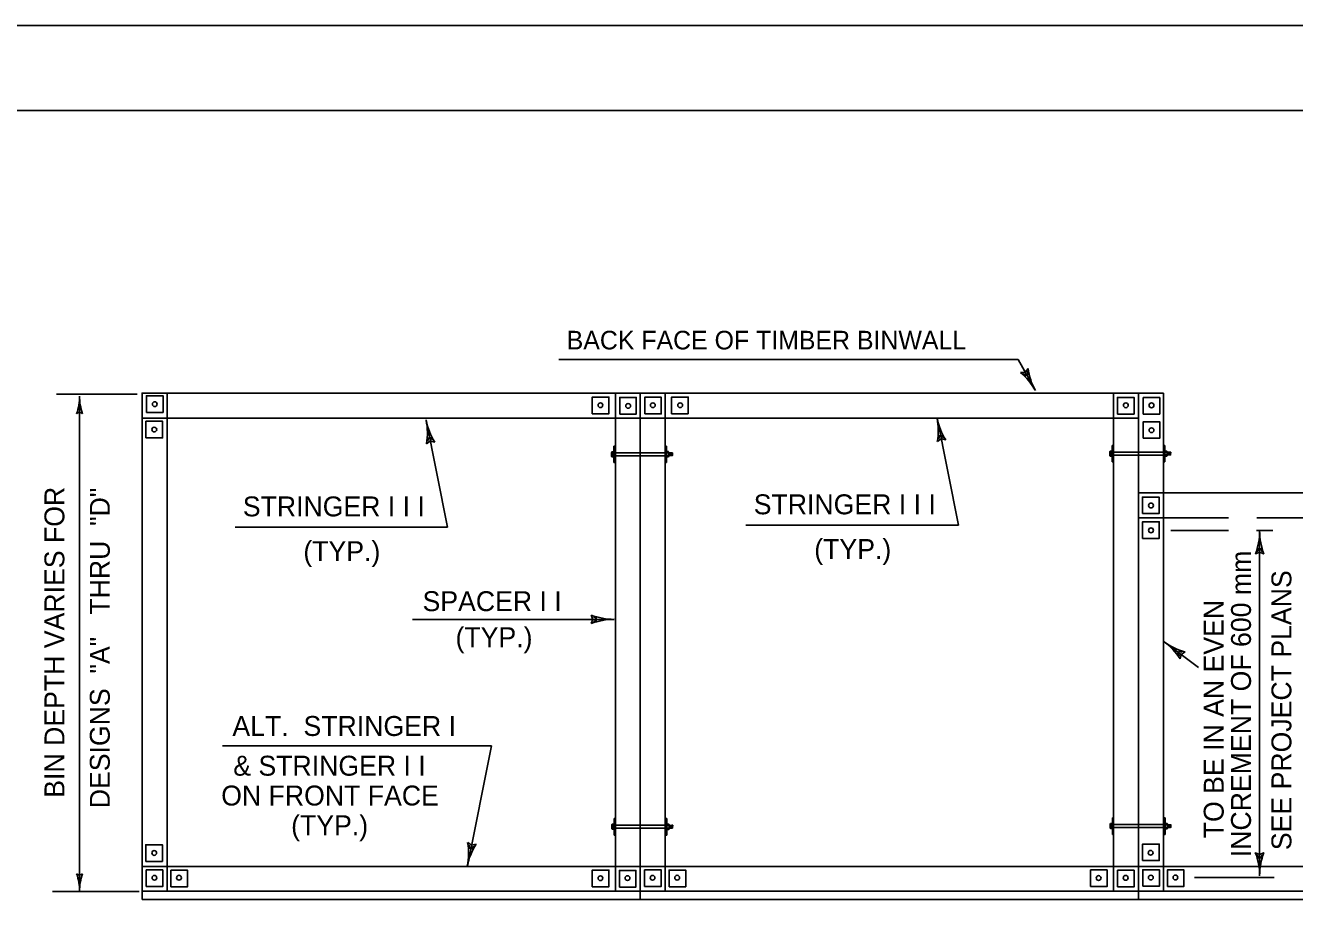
# Model space of a CAD drawing. Extents: x 974 to 1533, y 954 to 3585.
# Drawn here: x 1003.3 to 1059.3, y 1106.2 to 1144.8 of the extents above; entities that cross this region are included whole.
import ezdxf

# ---------------------------------------------------------------- set-up
doc = ezdxf.new("R2010")
doc.units = 0
for name, color, linetype in [('Level 1', 7, 'Continuous'), ('Level 31', 7, 'Continuous'), ('Level 33', 7, 'Continuous'), ('Level 60', 7, 'Continuous'), ('Level 63', 7, 'Continuous')]:
    doc.layers.add(name, color=color, linetype=linetype)

msp = doc.modelspace()

# ---------------------------------------------------------------- linework, layer by layer
at = {"layer": 'Level 1'}
for p, q in [((1047.087, 1130.031), (1026.856, 1130.031)), ((1047.521, 1129.637), (1047.393, 1129.477)), ((1047.191, 1129.454), (1047.394, 1129.477)), ((1047.307, 1129.411), (1047.443, 1129.306)), ((1047.495, 1129.516), (1047.513, 1129.345)), ((1008.274, 1128.51), (1004.722, 1128.51)), ((1005.737, 1106.597), (1005.737, 1128.417)), ((1005.608, 1127.649), (1005.737, 1127.704)), ((1005.737, 1127.704), (1005.867, 1127.646)), ((1021.017, 1126.322), (1021.187, 1126.435)), ((1021.077, 1126.429), (1021.113, 1126.598)), ((1021.386, 1126.395), (1021.186, 1126.435)), ((1021.289, 1126.472), (1021.192, 1126.614)), ((1043.526, 1126.414), (1043.695, 1126.528)), ((1043.586, 1126.522), (1043.621, 1126.69)), ((1043.894, 1126.488), (1043.695, 1126.528)), ((1043.797, 1126.564), (1043.7, 1126.707)), ((1031.583, 1125.855), (1031.583, 1125.855)), ((1031.596, 1125.739), (1031.596, 1125.739)), ((1031.685, 1125.971), (1031.604, 1125.971)), ((1031.604, 1125.797), (1031.685, 1125.797)), ((1031.606, 1125.739), (1031.685, 1125.739)), ((1031.686, 1125.912), (1031.607, 1125.912)), ((1031.696, 1125.94), (1031.696, 1125.767)), ((1031.721, 1125.79), (1031.713, 1125.922)), ((1031.748, 1125.789), (1031.741, 1125.923)), ((1031.774, 1125.789), (1031.767, 1125.922)), ((1031.801, 1125.789), (1031.793, 1125.922)), ((1031.829, 1125.789), (1031.822, 1125.923)), ((1031.851, 1125.8), (1031.853, 1125.92)), ((1053.536, 1125.881), (1053.536, 1125.881)), ((1053.549, 1125.766), (1053.549, 1125.766)), ((1053.638, 1125.997), (1053.557, 1125.997)), ((1053.557, 1125.823), (1053.638, 1125.823)), ((1053.559, 1125.766), (1053.639, 1125.766)), ((1053.639, 1125.938), (1053.56, 1125.938)), ((1053.649, 1125.967), (1053.649, 1125.794)), ((1053.673, 1125.817), (1053.666, 1125.949)), ((1053.701, 1125.816), (1053.693, 1125.95)), ((1053.727, 1125.816), (1053.72, 1125.949)), ((1053.754, 1125.816), (1053.746, 1125.949)), ((1053.782, 1125.817), (1053.775, 1125.95)), ((1053.804, 1125.827), (1053.806, 1125.947)), ((1052.385, 1124.158), (1074.332, 1124.158)), ((1052.385, 1123.061), (1052.385, 1124.158)), ((1056.359, 1123.061), (1052.385, 1123.061)), ((1074.332, 1123.061), (1057.603, 1123.061)), ((1021.948, 1122.643), (1012.586, 1122.643)), ((1044.457, 1122.736), (1035.094, 1122.736)), ((1056.359, 1122.503), (1053.815, 1122.503)), ((1058.31, 1122.503), (1057.583, 1122.503)), ((1057.617, 1121.557), (1057.685, 1121.716)), ((1057.833, 1121.557), (1057.766, 1121.716)), ((1057.537, 1121.464), (1057.725, 1121.542)), ((1057.913, 1121.464), (1057.725, 1121.542)), ((1029.289, 1118.583), (1020.401, 1118.583)), ((1028.277, 1118.771), (1028.355, 1118.583)), ((1028.277, 1118.396), (1028.355, 1118.583)), ((1028.371, 1118.691), (1028.53, 1118.623)), ((1028.371, 1118.475), (1028.53, 1118.542)), ((1054.191, 1116.963), (1054.104, 1117.112)), ((1054.319, 1117.135), (1054.152, 1117.176)), ((1054.218, 1116.842), (1054.267, 1117.04)), ((1054.442, 1117.144), (1054.267, 1117.039)), ((1023.877, 1113.004), (1012.032, 1113.004)), ((1031.597, 1109.445), (1031.597, 1109.445)), ((1031.699, 1109.561), (1031.618, 1109.561)), ((1031.7, 1109.502), (1031.621, 1109.502)), ((1031.71, 1109.531), (1031.71, 1109.358)), ((1031.734, 1109.381), (1031.727, 1109.513)), ((1031.762, 1109.38), (1031.754, 1109.514)), ((1031.787, 1109.38), (1031.781, 1109.513)), ((1031.814, 1109.38), (1031.807, 1109.513)), ((1031.843, 1109.381), (1031.836, 1109.514)), ((1031.865, 1109.391), (1031.866, 1109.511)), ((1053.549, 1109.472), (1053.549, 1109.472)), ((1053.652, 1109.588), (1053.571, 1109.588)), ((1053.571, 1109.415), (1053.652, 1109.415)), ((1053.653, 1109.529), (1053.574, 1109.529)), ((1053.663, 1109.558), (1053.663, 1109.385)), ((1053.687, 1109.408), (1053.68, 1109.54)), ((1053.715, 1109.407), (1053.707, 1109.541)), ((1053.74, 1109.407), (1053.733, 1109.54)), ((1053.767, 1109.407), (1053.76, 1109.54)), ((1053.796, 1109.407), (1053.788, 1109.541)), ((1053.818, 1109.418), (1053.819, 1109.538)), ((1031.609, 1109.33), (1031.609, 1109.33)), ((1031.618, 1109.388), (1031.699, 1109.388)), ((1031.62, 1109.33), (1031.7, 1109.33)), ((1053.562, 1109.357), (1053.562, 1109.357)), ((1053.573, 1109.357), (1053.652, 1109.357)), ((1022.834, 1108.745), (1023.003, 1108.631)), ((1022.894, 1108.637), (1022.929, 1108.468)), ((1023.202, 1108.671), (1023.002, 1108.631)), ((1023.105, 1108.595), (1023.008, 1108.452)), ((1057.536, 1108.303), (1057.725, 1108.224)), ((1057.912, 1108.303), (1057.724, 1108.224)), ((1057.616, 1108.209), (1057.684, 1108.051)), ((1057.832, 1108.209), (1057.765, 1108.051)), ((1005.737, 1107.311), (1005.607, 1107.369)), ((1005.866, 1107.365), (1005.737, 1107.311)), ((1058.369, 1107.208), (1054.861, 1107.208)), ((1008.367, 1106.597), (1004.538, 1106.597)), ((1008.491, 1106.235), (1008.491, 1106.601)), ((1008.491, 1106.235), (1008.491, 1106.601)), ((1030.438, 1106.235), (1030.438, 1106.601)), ((1030.438, 1106.235), (1030.438, 1106.601)), ((1030.438, 1106.235), (1030.438, 1106.601)), ((1030.438, 1106.235), (1030.438, 1106.601)), ((1052.385, 1106.235), (1052.385, 1106.601)), ((1052.385, 1106.235), (1052.385, 1106.601)), ((1008.491, 1106.235), (1030.438, 1106.235)), ((1030.438, 1106.235), (1096.279, 1106.235)), ((1030.438, 1106.235), (1052.385, 1106.235))]:
    msp.add_line(p, q, dxfattribs=at)
for points in [[(1008.491, 1106.601), (1008.491, 1128.548), (1009.589, 1128.548), (1009.589, 1106.601)], [(1008.491, 1128.548), (1030.438, 1128.548), (1030.438, 1127.451), (1008.491, 1127.451)], [(1030.438, 1128.548), (1030.438, 1106.601), (1029.341, 1106.601), (1029.341, 1128.548)], [(1052.385, 1128.548), (1030.438, 1128.548), (1030.438, 1127.451), (1052.385, 1127.451)], [(1052.385, 1128.548), (1052.385, 1106.601), (1051.288, 1106.601), (1051.288, 1128.548)], [(1053.483, 1128.548), (1053.483, 1106.601), (1052.385, 1106.601), (1052.385, 1128.548)], [(1008.491, 1107.698), (1030.438, 1107.698), (1030.438, 1106.601), (1008.491, 1106.601)], [(1030.438, 1107.698), (1052.385, 1107.698), (1052.385, 1106.601), (1030.438, 1106.601)], [(1052.385, 1107.698), (1074.332, 1107.698), (1074.332, 1106.601), (1052.385, 1106.601)]]:
    msp.add_lwpolyline(points, close=True, dxfattribs=at)
for points in [[(1031.853, 1125.92), (1031.844, 1125.924), (1031.834, 1125.914), (1031.822, 1125.923), (1031.807, 1125.914), (1031.793, 1125.922), (1031.78, 1125.912), (1031.767, 1125.922), (1031.754, 1125.911), (1031.741, 1125.923), (1031.727, 1125.91), (1031.713, 1125.922), (1031.701, 1125.909), (1031.696, 1125.921)], [(1031.851, 1125.8), (1031.851, 1125.798), (1031.849, 1125.798), (1031.84, 1125.802), (1031.829, 1125.789), (1031.814, 1125.802), (1031.801, 1125.789), (1031.786, 1125.802), (1031.774, 1125.789), (1031.76, 1125.802), (1031.748, 1125.789), (1031.734, 1125.802), (1031.721, 1125.79), (1031.707, 1125.801), (1031.696, 1125.789)], [(1031.707, 1125.801), (1031.701, 1125.909)], [(1031.734, 1125.802), (1031.727, 1125.91)], [(1031.76, 1125.802), (1031.754, 1125.911)], [(1031.786, 1125.802), (1031.78, 1125.912)], [(1031.814, 1125.802), (1031.807, 1125.914)], [(1031.84, 1125.802), (1031.834, 1125.914)], [(1031.851, 1125.814), (1031.844, 1125.924)], [(1053.806, 1125.947), (1053.797, 1125.951), (1053.787, 1125.94), (1053.775, 1125.95), (1053.76, 1125.94), (1053.746, 1125.949), (1053.733, 1125.938), (1053.72, 1125.949), (1053.707, 1125.937), (1053.693, 1125.95), (1053.68, 1125.937), (1053.666, 1125.949), (1053.654, 1125.936), (1053.649, 1125.948)], [(1053.804, 1125.827), (1053.804, 1125.824), (1053.802, 1125.824), (1053.793, 1125.829), (1053.782, 1125.817), (1053.767, 1125.829), (1053.754, 1125.816), (1053.739, 1125.829), (1053.727, 1125.816), (1053.713, 1125.829), (1053.701, 1125.816), (1053.687, 1125.829), (1053.673, 1125.817), (1053.66, 1125.828), (1053.649, 1125.816)], [(1053.66, 1125.828), (1053.654, 1125.936)], [(1053.687, 1125.829), (1053.68, 1125.937)], [(1053.713, 1125.829), (1053.707, 1125.937)], [(1053.739, 1125.829), (1053.733, 1125.938)], [(1053.767, 1125.829), (1053.76, 1125.94)], [(1053.793, 1125.829), (1053.787, 1125.94)], [(1053.804, 1125.84), (1053.797, 1125.951)], [(1031.866, 1109.511), (1031.857, 1109.515), (1031.847, 1109.504), (1031.836, 1109.514), (1031.821, 1109.504), (1031.807, 1109.513), (1031.794, 1109.502), (1031.781, 1109.513), (1031.767, 1109.502), (1031.754, 1109.514), (1031.741, 1109.501), (1031.727, 1109.513), (1031.715, 1109.5), (1031.71, 1109.512)], [(1031.865, 1109.391), (1031.865, 1109.388), (1031.862, 1109.388), (1031.854, 1109.393), (1031.843, 1109.381), (1031.828, 1109.393), (1031.814, 1109.38), (1031.8, 1109.393), (1031.787, 1109.38), (1031.774, 1109.393), (1031.762, 1109.38), (1031.747, 1109.393), (1031.734, 1109.381), (1031.721, 1109.392), (1031.71, 1109.38)], [(1031.721, 1109.392), (1031.715, 1109.5)], [(1031.747, 1109.393), (1031.741, 1109.501)], [(1031.774, 1109.393), (1031.767, 1109.502)], [(1031.8, 1109.393), (1031.794, 1109.502)], [(1031.828, 1109.393), (1031.821, 1109.504)], [(1031.854, 1109.393), (1031.847, 1109.504)], [(1031.865, 1109.404), (1031.857, 1109.515)], [(1053.819, 1109.538), (1053.81, 1109.541), (1053.8, 1109.531), (1053.788, 1109.541), (1053.773, 1109.531), (1053.76, 1109.54), (1053.747, 1109.529), (1053.733, 1109.54), (1053.72, 1109.528), (1053.707, 1109.541), (1053.694, 1109.528), (1053.68, 1109.54), (1053.668, 1109.527), (1053.663, 1109.539)], [(1053.818, 1109.418), (1053.818, 1109.415), (1053.816, 1109.415), (1053.807, 1109.42), (1053.796, 1109.407), (1053.781, 1109.42), (1053.767, 1109.407), (1053.752, 1109.42), (1053.74, 1109.407), (1053.727, 1109.42), (1053.715, 1109.407), (1053.7, 1109.42), (1053.687, 1109.408), (1053.674, 1109.419), (1053.663, 1109.407)], [(1053.674, 1109.419), (1053.668, 1109.527)], [(1053.7, 1109.42), (1053.694, 1109.528)], [(1053.727, 1109.42), (1053.72, 1109.528)], [(1053.752, 1109.42), (1053.747, 1109.529)], [(1053.781, 1109.42), (1053.773, 1109.531)], [(1053.807, 1109.42), (1053.8, 1109.531)], [(1053.818, 1109.431), (1053.81, 1109.541)]]:
    msp.add_lwpolyline(points, dxfattribs=at)
for centre in [(1009.048, 1128.064), (1028.682, 1128.015), (1029.904, 1127.985), (1029.904, 1127.985), (1030.992, 1128.015), (1032.194, 1128.015), (1051.831, 1128.013), (1052.962, 1128.011), (1009.027, 1126.944), (1009.027, 1126.944), (1052.962, 1126.913), (1052.938, 1123.6), (1052.938, 1122.503), (1009.026, 1108.291), (1009.026, 1108.291), (1052.922, 1108.3), (1052.922, 1108.3), (1009.034, 1107.198), (1010.118, 1107.199), (1010.118, 1107.199), (1028.682, 1107.176), (1029.876, 1107.184), (1030.981, 1107.198), (1030.981, 1107.198), (1032.065, 1107.199), (1032.065, 1107.199), (1050.631, 1107.185), (1051.824, 1107.193), (1052.93, 1107.207), (1052.93, 1107.207), (1054.014, 1107.208), (1054.014, 1107.208)]:
    msp.add_circle(centre, 0.106, dxfattribs=at)
for centre, radius, start, end in [((1050.297, 1130.02), 2.803, 187.789, 209.0123), ((1045.395, 1127.303), 2.803, 28.9861, 50.2093), ((1003.599, 1128.381), 2.139, 339.7899, 1.0131), ((1007.876, 1128.381), 2.139, 178.9869, 200.2101), ((1023.752, 1127.899), 2.803, 191.2834, 212.5067), ((1018.256, 1126.801), 2.803, 350.0864, 11.3096), ((1046.26, 1127.992), 2.803, 191.2834, 212.5067), ((1040.764, 1126.894), 2.803, 350.0864, 11.3096), ((1031.64, 1125.942), 0.0445, 140.7, 222.6787), ((1031.759, 1125.851), 0.164, 158.1568, 199.2758), ((1031.639, 1125.768), 0.0445, 140.5077, 221.2057), ((1031.65, 1125.94), 0.0464, 321.8798, 39.8099), ((1031.527, 1125.856), 0.169, 339.4476, 19.2674), ((1031.652, 1125.767), 0.0438, 319.7877, 40.2123), ((1053.593, 1125.969), 0.0445, 140.7, 222.6787), ((1053.712, 1125.878), 0.164, 158.1568, 199.2758), ((1053.592, 1125.795), 0.0445, 140.5077, 221.2057), ((1053.603, 1125.967), 0.0464, 321.8798, 39.8099), ((1053.48, 1125.883), 0.169, 339.4476, 19.2674), ((1053.605, 1125.794), 0.0438, 319.7877, 40.2123), ((1054.923, 1122.475), 2.803, 338.7899, 0.0131), ((1060.528, 1122.475), 2.803, 179.9869, 201.2101), ((1029.288, 1121.386), 2.803, 248.7899, 270.0131), ((1029.288, 1115.781), 2.803, 89.9869, 111.2101), ((1055.193, 1119.845), 2.803, 233.2981, 254.5213), ((1051.845, 1115.35), 2.803, 32.101, 53.3243), ((1031.653, 1109.533), 0.0445, 140.7, 222.6787), ((1031.773, 1109.442), 0.164, 158.1568, 199.2758), ((1031.663, 1109.531), 0.0464, 321.8798, 39.8099), ((1031.541, 1109.447), 0.169, 339.4476, 19.2674), ((1053.606, 1109.56), 0.0445, 140.7, 222.6787), ((1053.726, 1109.469), 0.164, 158.1568, 199.2758), ((1053.606, 1109.386), 0.0445, 140.5077, 221.2057), ((1053.616, 1109.558), 0.0464, 321.8798, 39.8099), ((1053.494, 1109.474), 0.169, 339.4476, 19.2674), ((1053.619, 1109.385), 0.0438, 319.7877, 40.2123), ((1031.653, 1109.359), 0.0445, 140.5077, 221.2057), ((1031.666, 1109.358), 0.0438, 319.7877, 40.2123), ((1025.568, 1107.167), 2.803, 147.4933, 168.7166), ((1020.072, 1108.265), 2.803, 348.6904, 9.9136), ((1054.922, 1107.291), 2.803, 359.9869, 21.2101), ((1060.527, 1107.291), 2.803, 158.7899, 180.0131), ((1003.599, 1106.633), 2.139, 358.9869, 20.2101), ((1007.876, 1106.633), 2.139, 159.7899, 181.0131)]:
    msp.add_arc(centre, radius, start, end, dxfattribs=at)
at = {"layer": 'Level 31'}
for p, q in [((1029.286, 1125.854), (1029.286, 1125.854)), ((1051.239, 1125.88), (1051.239, 1125.88)), ((1029.3, 1109.444), (1029.3, 1109.444)), ((1051.252, 1109.471), (1051.252, 1109.471))]:
    msp.add_line(p, q, dxfattribs=at)
at = {"layer": 'Level 33'}
for p, q in [((1029.144, 1125.854), (1029.286, 1125.854)), ((1029.176, 1125.771), (1029.176, 1125.94)), ((1029.186, 1125.8), (1029.263, 1125.8)), ((1029.187, 1125.968), (1029.264, 1125.968)), ((1029.187, 1125.912), (1029.266, 1125.912)), ((1029.188, 1125.743), (1029.265, 1125.743)), ((1029.275, 1125.968), (1029.275, 1125.968)), ((1029.275, 1125.727), (1029.286, 1125.727)), ((1029.287, 1125.789), (1031.596, 1125.789)), ((1029.287, 1125.789), (1029.307, 1125.789)), ((1029.288, 1125.919), (1031.594, 1125.919)), ((1029.288, 1125.919), (1029.307, 1125.919)), ((1051.097, 1125.88), (1051.239, 1125.88)), ((1051.13, 1125.798), (1051.13, 1125.967)), ((1051.139, 1125.827), (1051.216, 1125.827)), ((1051.14, 1125.995), (1051.217, 1125.995)), ((1051.14, 1125.938), (1051.219, 1125.938)), ((1051.141, 1125.77), (1051.218, 1125.77)), ((1051.228, 1125.995), (1051.228, 1125.995)), ((1051.228, 1125.754), (1051.239, 1125.754)), ((1051.24, 1125.816), (1053.549, 1125.816)), ((1051.24, 1125.816), (1051.26, 1125.816)), ((1051.241, 1125.946), (1053.547, 1125.946)), ((1051.241, 1125.946), (1051.26, 1125.946)), ((1029.158, 1109.444), (1029.3, 1109.444)), ((1029.19, 1109.362), (1029.19, 1109.531)), ((1029.2, 1109.559), (1029.278, 1109.559)), ((1029.2, 1109.502), (1029.28, 1109.502)), ((1029.2, 1109.391), (1029.277, 1109.391)), ((1029.289, 1109.559), (1029.289, 1109.559)), ((1029.302, 1109.51), (1031.608, 1109.51)), ((1029.302, 1109.51), (1029.32, 1109.51)), ((1051.111, 1109.471), (1051.252, 1109.471)), ((1051.143, 1109.389), (1051.143, 1109.558)), ((1051.153, 1109.586), (1051.231, 1109.586)), ((1051.153, 1109.529), (1051.233, 1109.529)), ((1051.153, 1109.418), (1051.23, 1109.418)), ((1051.242, 1109.586), (1051.242, 1109.586)), ((1051.253, 1109.406), (1053.562, 1109.406)), ((1051.253, 1109.406), (1051.273, 1109.406)), ((1051.254, 1109.537), (1053.561, 1109.537)), ((1051.254, 1109.537), (1051.273, 1109.537)), ((1029.201, 1109.334), (1029.279, 1109.334)), ((1029.289, 1109.318), (1029.3, 1109.318)), ((1029.301, 1109.38), (1031.609, 1109.38)), ((1029.301, 1109.38), (1029.32, 1109.38)), ((1051.154, 1109.361), (1051.232, 1109.361)), ((1051.242, 1109.344), (1051.252, 1109.344))]:
    msp.add_line(p, q, dxfattribs=at)
for centre, radius, start, end in [((1029.219, 1125.941), 0.0427, 139.7877, 220.2123), ((1029.341, 1125.854), 0.165, 159.4476, 199.2674), ((1029.222, 1125.772), 0.0452, 141.8798, 219.8099), ((1029.115, 1125.86), 0.16, 338.1568, 19.2758), ((1029.232, 1125.771), 0.0434, 320.7, 42.6787), ((1029.232, 1125.94), 0.0433, 320.5077, 41.2057), ((1051.172, 1125.968), 0.0427, 139.7877, 220.2123), ((1051.294, 1125.881), 0.165, 159.4476, 199.2674), ((1051.175, 1125.799), 0.0452, 141.8798, 219.8099), ((1051.068, 1125.886), 0.16, 338.1568, 19.2758), ((1051.185, 1125.798), 0.0434, 320.7, 42.6787), ((1051.185, 1125.967), 0.0433, 320.5077, 41.2057), ((1029.233, 1109.532), 0.0427, 139.7877, 220.2123), ((1029.355, 1109.445), 0.165, 159.4476, 199.2674), ((1029.236, 1109.363), 0.0452, 141.8798, 219.8099), ((1029.129, 1109.45), 0.16, 338.1568, 19.2758), ((1029.245, 1109.362), 0.0434, 320.7, 42.6787), ((1029.245, 1109.531), 0.0433, 320.5077, 41.2057), ((1051.186, 1109.559), 0.0427, 139.7877, 220.2123), ((1051.308, 1109.472), 0.165, 159.4476, 199.2674), ((1051.188, 1109.39), 0.0452, 141.8798, 219.8099), ((1051.082, 1109.477), 0.16, 338.1568, 19.2758), ((1051.198, 1109.388), 0.0434, 320.7, 42.6787), ((1051.198, 1109.558), 0.0433, 320.5077, 41.2057)]:
    msp.add_arc(centre, radius, start, end, dxfattribs=at)
at = {"layer": 'Level 60'}
for p, q in [((1202.75, 1144.75), (974.15, 1144.75)), ((1047.087, 1130.031), (1047.847, 1128.661)), ((1031.531, 1106.601), (1031.531, 1128.554)), ((1021.948, 1122.643), (1021.004, 1127.37)), ((1044.457, 1122.736), (1043.512, 1127.463)), ((1029.275, 1125.489), (1029.275, 1126.217)), ((1029.275, 1126.217), (1029.343, 1126.217)), ((1031.531, 1126.217), (1031.594, 1126.217)), ((1031.594, 1125.489), (1031.594, 1126.217)), ((1051.229, 1125.516), (1051.229, 1126.244)), ((1051.229, 1126.244), (1051.297, 1126.244)), ((1053.484, 1126.244), (1053.548, 1126.244)), ((1053.548, 1125.516), (1053.548, 1126.244)), ((1029.275, 1125.489), (1029.343, 1125.489)), ((1031.523, 1125.489), (1031.594, 1125.489)), ((1051.229, 1125.516), (1051.297, 1125.516)), ((1053.475, 1125.516), (1053.548, 1125.516)), ((1057.725, 1107.29), (1057.725, 1122.475)), ((1055.037, 1116.466), (1053.518, 1117.597)), ((1023.877, 1113.004), (1022.82, 1107.715)), ((1029.289, 1109.08), (1029.289, 1109.808)), ((1029.289, 1109.808), (1029.358, 1109.808)), ((1031.544, 1109.808), (1031.608, 1109.808)), ((1031.608, 1109.08), (1031.608, 1109.808)), ((1051.242, 1109.106), (1051.242, 1109.835)), ((1051.242, 1109.835), (1051.31, 1109.835)), ((1053.497, 1109.835), (1053.561, 1109.835)), ((1053.561, 1109.106), (1053.561, 1109.835)), ((1029.289, 1109.08), (1029.358, 1109.08)), ((1031.536, 1109.08), (1031.608, 1109.08)), ((1051.242, 1109.106), (1051.31, 1109.106)), ((1053.489, 1109.106), (1053.561, 1109.106))]:
    msp.add_line(p, q, dxfattribs=at)
for points in [[(1008.682, 1127.698), (1008.682, 1128.43), (1009.414, 1128.43), (1009.414, 1127.698)], [(1028.325, 1127.642), (1028.325, 1128.373), (1029.056, 1128.373), (1029.056, 1127.642)], [(1029.531, 1127.625), (1029.531, 1128.357), (1030.263, 1128.357), (1030.263, 1127.625)], [(1030.633, 1127.636), (1030.633, 1128.367), (1031.365, 1128.367), (1031.365, 1127.636)], [(1032.552, 1127.642), (1032.552, 1128.373), (1031.82, 1128.373), (1031.82, 1127.642)], [(1051.462, 1127.629), (1051.462, 1128.361), (1052.194, 1128.361), (1052.194, 1127.629)], [(1052.594, 1127.624), (1052.594, 1128.356), (1053.325, 1128.356), (1053.325, 1127.624)], [(1008.661, 1126.578), (1008.661, 1127.309), (1009.392, 1127.309), (1009.392, 1126.578)], [(1052.595, 1126.558), (1052.595, 1127.289), (1053.327, 1127.289), (1053.327, 1126.558)], [(1052.564, 1123.239), (1052.564, 1123.971), (1053.296, 1123.971), (1053.296, 1123.239)], [(1052.571, 1122.147), (1052.571, 1122.879), (1053.303, 1122.879), (1053.303, 1122.147)], [(1008.653, 1107.919), (1008.653, 1108.65), (1009.385, 1108.65), (1009.385, 1107.919)], [(1052.57, 1107.952), (1052.57, 1108.684), (1053.301, 1108.684), (1053.301, 1107.952)], [(1008.672, 1106.811), (1008.672, 1107.542), (1009.404, 1107.542), (1009.404, 1106.811)], [(1009.76, 1106.799), (1009.76, 1107.53), (1010.492, 1107.53), (1010.492, 1106.799)], [(1028.325, 1106.802), (1028.325, 1107.534), (1029.056, 1107.534), (1029.056, 1106.802)], [(1029.516, 1106.788), (1029.516, 1107.519), (1030.248, 1107.519), (1030.248, 1106.788)], [(1030.628, 1106.813), (1030.628, 1107.544), (1031.359, 1107.544), (1031.359, 1106.813)], [(1031.711, 1106.805), (1031.711, 1107.536), (1032.443, 1107.536), (1032.443, 1106.805)], [(1050.274, 1106.811), (1050.274, 1107.542), (1051.005, 1107.542), (1051.005, 1106.811)], [(1051.465, 1106.797), (1051.465, 1107.528), (1052.196, 1107.528), (1052.196, 1106.797)], [(1052.576, 1106.823), (1052.576, 1107.554), (1053.308, 1107.554), (1053.308, 1106.823)], [(1053.66, 1106.814), (1053.66, 1107.545), (1054.392, 1107.545), (1054.392, 1106.814)]]:
    msp.add_lwpolyline(points, close=True, dxfattribs=at)
at = {"layer": 'Level 63'}
msp.add_line((1000, 1141), (1199, 1141), dxfattribs=at)

# ---------------------------------------------------------------- texts
at = {"layer": 'Level 1'}
for s, height, p in [('BIN DEPTH VARIES FOR', 0.87797, (1005.067, 1110.723)), ('DESIGNS  "A"   THRU  "D"', 0.87765, (1007.067, 1110.261))]:
    msp.add_text(s, height=height, rotation=90, dxfattribs=at).set_placement(p)
at = {"layer": 'Level 60'}
for s, height, p in [('BACK FACE OF TIMBER BINWALL', 0.81958, (1027.196, 1130.474)), ('STRINGER I I I', 0.87765, (1012.928, 1123.119)), ('STRINGER I I I', 0.87797, (1035.436, 1123.211)), ('(TYP.)', 0.878, (1015.595, 1121.148)), ('(TYP.)', 0.878, (1038.104, 1121.241)), ('SPACER I I', 0.8777, (1020.846, 1118.944)), ('(TYP.)', 0.878, (1022.299, 1117.356)), ('ALT.  STRINGER I ', 0.87797, (1012.469, 1113.445)), ('& STRINGER I I', 0.87797, (1012.507, 1111.695)), ('ON FRONT FACE', 0.87797, (1011.976, 1110.381)), ('(TYP.)', 0.878, (1015.057, 1109.072))]:
    msp.add_text(s, height=height, dxfattribs=at).set_placement(p)
for s, height, p in [('INCREMENT OF 600 mm', 0.878, (1057.343, 1108.103)), ('SEE PROJECT PLANS', 0.87797, (1059.124, 1108.413)), ('TO BE IN AN EVEN', 0.87797, (1056.14, 1108.937))]:
    msp.add_text(s, height=height, rotation=90, dxfattribs=at).set_placement(p)

doc.saveas('drawing.dxf')
